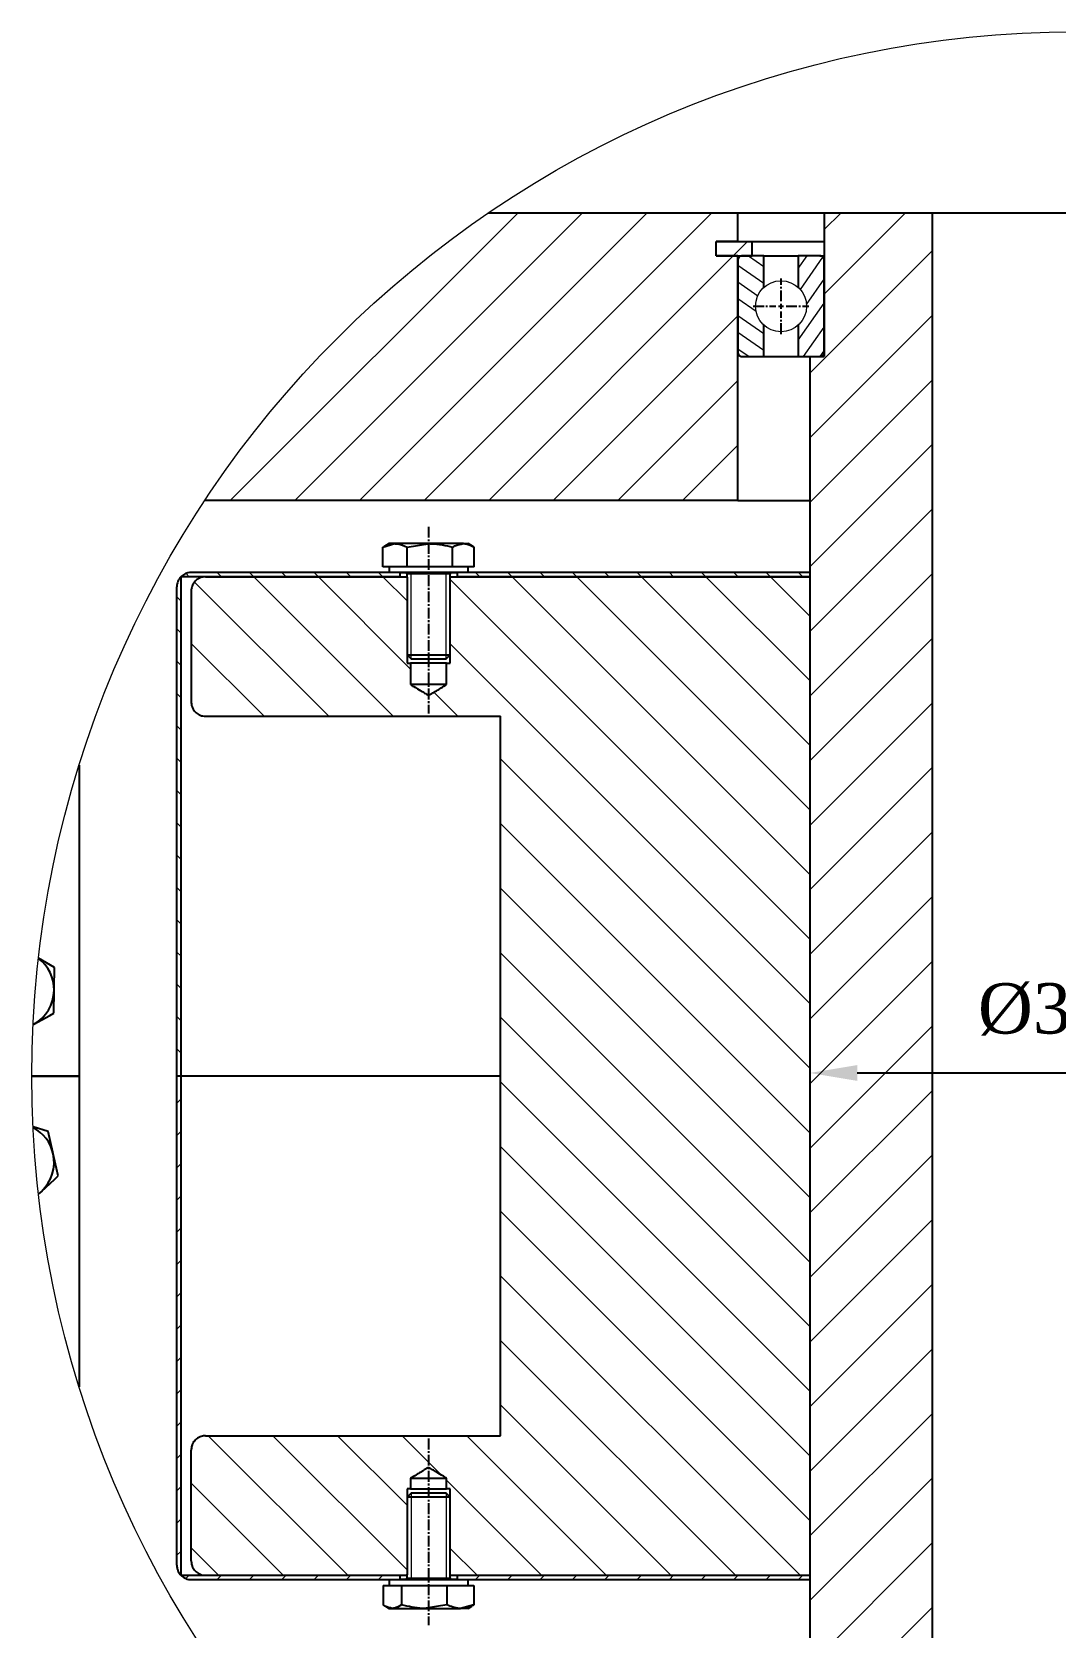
# Model space of a CAD drawing. Header units: millimetres. Extents: x -15 to 1174, y 15 to 856.
# Drawn here: x 532.4 to 603.5, y 163.9 to 274.8 of the extents above; entities that cross this region are included whole.
import ezdxf

# ---------------------------------------------------------------- set-up
doc = ezdxf.new("R2010")
doc.units = ezdxf.units.MM
doc.header["$PDSIZE"] = -1
doc.linetypes.add('CENTER2', pattern=[1.125, 0.75, -0.125, 0.125, -0.125])
doc.layers.get('0').update_dxf_attribs({"lineweight": 25})
doc.layers.add('netmanh', color=7, linetype='Continuous', lineweight=15)
doc.dimstyles.new('ISO-25', dxfattribs={"dimtxt": 2.5, "dimasz": 2.5, "dimexe": 1.25, "dimexo": 0.625, "dimtad": 1, "dimtxsty": 'Standard', "dimcen": 2.5, "dimadec": 0, "dimazin": 0, "dimtfac": 1, "dimtmove": 0, "dimatfit": 3, "dimfxl": 1, "dimarcsym": 0})

# ---------------------------------------------------------------- blocks, each defined once
blk = doc.blocks.new('SW_HATCH_5')
at = {"color": 0, "linetype": 'Continuous', "lineweight": 18}
for p, q in [((-102.4821102619171, 95.08354775607586), (-82.48209953308105, 115.0835435837507)), ((-97.99197316169739, 95.08354775607586), (-77.99196243286133, 115.0835435837507)), ((-93.50183606147766, 95.08354775607586), (-73.5018253326416, 115.0835435837507)), ((-89.01169896125793, 95.08354775607586), (-69.01171803474426, 115.0835435837507)), ((-61.19921803474426, 109.4256620854139), (-55.54133653640747, 115.0835435837507)), ((-61.19921803474426, 113.9157917350531), (-60.03144383430481, 115.0835435837507)), ((-84.5215916633606, 95.08354775607586), (-67.52157211303711, 112.0835449546576)), ((-67.52157211303711, 112.0835449546576), (-66.52158498764038, 113.0835469812155)), ((-62.19920516014099, 103.9355304092169), (-53.69916558265686, 112.4355923384428)), ((-80.03145456314087, 95.08354775607586), (-67.1992301940918, 107.9157721251249)), ((-62.19920516014099, 99.44540821015835), (-53.69916558265686, 107.9454626888037)), ((-75.54131746292114, 95.08354775607586), (-67.1992301940918, 103.4256499260664)), ((-62.19920516014099, 94.95527856051922), (-53.69916558265686, 103.4553330391645)), ((-71.0512101650238, 95.08354775607586), (-67.1992301940918, 98.93552027642727)), ((-62.19920516014099, 90.46514891088009), (-53.69916558265686, 98.96520338952541)), ((-62.19920516014099, 85.97502298653126), (-53.69916558265686, 94.47508119046688)), ((-105.3400337696075, 89.7835474461317), (-105.558454990387, 90.00196121633053)), ((-103.0949950218201, 89.7835474461317), (-103.3949851989746, 90.08354507386684)), ((-100.8499264717102, 89.7835474461317), (-101.1499166488647, 90.08354507386684)), ((-98.60485792160034, 89.7835474461317), (-98.90484809875488, 90.08354507386684)), ((-96.35978937149048, 89.7835474461317), (-96.65977954864502, 90.08354507386684)), ((-94.11472082138062, 89.7835474461317), (-94.41471099853516, 90.08354507386684)), ((-91.86965227127075, 89.7835474461317), (-92.16967225074768, 90.08354507386684)), ((-85.13447642326355, 89.7835474461317), (-85.43446660041809, 90.08354507386684)), ((-82.88940787315369, 89.7835474461317), (-83.18939805030823, 90.08354507386684)), ((-80.64433932304382, 89.7835474461317), (-80.94432950019836, 90.08354507386684)), ((-78.39927077293396, 89.7835474461317), (-78.69929075241089, 90.08354507386684)), ((-76.1542022228241, 89.7835474461317), (-76.45422220230103, 90.08354507386684)), ((-73.90916347503662, 89.7835474461317), (-74.20915365219116, 90.08354507386684)), ((-71.66409492492676, 89.7835474461317), (-71.9640851020813, 90.08354507386684)), ((-69.4190263748169, 89.7835474461317), (-69.71901655197144, 90.08354507386684)), ((-67.17395782470703, 89.7835474461317), (-67.47394800186157, 90.08354507386684)), ((-64.92888927459717, 89.7835474461317), (-65.22887945175171, 90.08354507386684)), ((-62.6838207244873, 89.7835474461317), (-62.98384070396423, 90.08354507386684)), ((-62.19920516014099, 81.48489333689213), (-53.69916558265686, 89.98495154082775)), ((-95.64003348350525, 80.08354716002941), (-104.9658358097076, 89.40932713449001)), ((-91.14992618560791, 80.08354716002941), (-100.8499264717102, 89.7835474461317)), ((-89.94829654693604, 83.37203972041607), (-96.35978937149048, 89.7835474461317)), ((-90.19845724105835, 88.11233751475811), (-91.86965227127075, 89.7835474461317)), ((-62.19920516014099, 64.60322253406048), (-87.2001051902771, 89.60411511361599)), ((-62.19920516014099, 69.09335218369961), (-82.88940787315369, 89.7835474461317)), ((-62.19920516014099, 73.58347810804844), (-78.39927077293396, 89.7835474461317)), ((-62.19920516014099, 78.07360775768757), (-73.90916347503662, 89.7835474461317)), ((-62.19920516014099, 82.5637336820364), (-69.4190263748169, 89.7835474461317)), ((-62.19920516014099, 87.05386333167553), (-64.92888927459717, 89.7835474461317)), ((-105.8992445468903, 88.09769712388515), (-106.1992645263672, 88.39769475162029)), ((-105.8992445468903, 85.85262857377529), (-106.1992645263672, 86.15262992680073)), ((-62.19920516014099, 76.994763687253), (-53.69916558265686, 85.49482189118862)), ((-100.130170583725, 80.08354716002941), (-105.1992475986481, 85.1526279002428)), ((-62.19920516014099, 60.11309288442135), (-87.2001051902771, 85.11398918926716)), ((-105.8992445468903, 83.60756747424603), (-106.1992645263672, 83.90756510198116)), ((-105.8992445468903, 81.36250264942646), (-106.1992645263672, 81.6625002771616)), ((-86.65978908538818, 80.08354716002941), (-88.33211660385132, 81.75588585436344)), ((-62.19920516014099, 72.50463776290417), (-53.69916558265686, 81.00469596683979)), ((-105.8992445468903, 79.1174378246069), (-106.1992645263672, 79.41743917763233)), ((-105.8992445468903, 76.87237299978733), (-106.1992645263672, 77.17237435281277)), ((-62.19920516014099, 55.62296696007252), (-83.69925618171692, 77.12300308048725)), ((-62.19920516014099, 68.01450811326504), (-53.69916558265686, 76.51456631720066)), ((-105.8992445468903, 74.62730817496777), (-106.1992645263672, 74.9273095279932)), ((-105.8992445468903, 72.3822470754385), (-106.1992645263672, 72.68224470317364)), ((-62.19920516014099, 51.13283917307854), (-83.69925618171692, 72.63287343084812)), ((-62.19920516014099, 63.52438218891621), (-53.69916558265686, 72.02443666756153)), ((-105.8992445468903, 70.13718225061893), (-106.1992645263672, 70.43717987835407)), ((-105.8992445468903, 67.89211742579937), (-106.1992645263672, 68.1921187788248)), ((-62.19920516014099, 46.64271138608456), (-83.69925618171692, 68.14274750649929)), ((-62.19920516014099, 59.03425253927708), (-53.69916558265686, 67.5343107432127)), ((-105.8992445468903, 65.6470526009798), (-106.1992645263672, 65.94705395400524)), ((-105.8992445468903, 63.40198777616024), (-106.1992645263672, 63.70198912918568)), ((-62.19920516014099, 42.15258173644543), (-83.69925618171692, 63.65261785686016)), ((-62.19920516014099, 54.5441247522831), (-53.69916558265686, 63.04418109357357)), ((-105.8992445468903, 61.15692667663097), (-106.1992645263672, 61.45692430436611)), ((-105.8992445468903, 58.91186185181141), (-106.1992645263672, 59.21185947954655)), ((-62.19920516014099, 37.66245394945145), (-83.69925618171692, 59.16249193251133)), ((-62.19920516014099, 50.05399696528912), (-53.69916558265686, 58.55405516922474)), ((-105.8992445468903, 56.66679702699184), (-106.1992645263672, 56.96679838001728)), ((-62.19920516014099, 33.17232616245747), (-83.69925618171692, 54.6723622828722)), ((-106.1992645263672, 53.20029519498348), (-105.8992445468903, 53.50029468536377)), ((-62.19920516014099, 45.56386917829514), (-53.69916558265686, 54.06392551958561)), ((-106.1992645263672, 50.95523037016392), (-105.8992445468903, 51.2552298605442)), ((-62.19920516014099, 28.68219814263284), (-83.69925618171692, 50.18223449587822)), ((-106.1992645263672, 48.7101674079895), (-105.8992445468903, 49.01016689836979)), ((-62.19920516014099, 41.07374139130116), (-53.69916558265686, 49.57379773259163)), ((-106.1992645263672, 46.46510258316994), (-105.8992445468903, 46.76510207355022)), ((-62.19920516014099, 24.1920700063929), (-83.69925618171692, 45.69210670888424)), ((-106.1992645263672, 44.22003775835037), (-105.8992445468903, 44.52003911137581)), ((-62.19920516014099, 36.5836126729846), (-53.69916558265686, 45.08366994559765)), ((-106.1992645263672, 41.97497479617596), (-105.8992445468903, 42.27497428655624)), ((-62.88081407546997, 20.38354566320777), (-83.69925618171692, 41.20197892189026)), ((-106.1992645263672, 39.72991090267897), (-105.8992445468903, 40.02991039305925)), ((-62.19920516014099, 32.09348488599062), (-53.69916558265686, 40.59354215860367)), ((-106.1992645263672, 37.4848460778594), (-105.8992445468903, 37.78484649956226)), ((-67.3709511756897, 20.38354566320777), (-83.69925618171692, 36.7118502035737)), ((-106.1992645263672, 35.23978218436241), (-105.8992445468903, 35.53978260606527)), ((-62.19920516014099, 27.60335709899664), (-53.69916558265686, 36.10341437160969)), ((-106.1992645263672, 32.99471829086542), (-105.8992445468903, 33.29471871256828)), ((-71.86105847358704, 20.38354566320777), (-83.69925618171692, 32.22172195091844)), ((-106.1992645263672, 30.74965439736843), (-105.8992445468903, 31.04965435341001)), ((-62.19920516014099, 23.11322907917202), (-53.69916558265686, 31.61328611895442)), ((-94.31171417236328, 20.38354566320777), (-104.0117144584656, 30.08354548364878)), ((-90.19845724105835, 20.76041372492909), (-99.52157735824585, 30.08354548364878)), ((-90.19845724105835, 25.25054158468265), (-95.03144025802612, 30.08354548364878)), ((-87.80020475387573, 27.34243241138756), (-90.54133296012878, 30.08354548364878)), ((-76.35119557380676, 20.38354566320777), (-86.05119585990906, 30.08354548364878)), ((-106.1992645263672, 28.50459050387144), (-105.8992445468903, 28.80459045991302)), ((-98.80185127258301, 20.38354566320777), (-105.1992475986481, 26.78096434101462)), ((-80.84133267402649, 20.38354566320777), (-87.45026588439941, 26.99248946737498)), ((-62.19920516014099, 18.62310105934739), (-53.69916558265686, 27.12315786629915)), ((-106.1992645263672, 26.25952637754381), (-105.8992445468903, 26.55952656641603)), ((-106.1992645263672, 24.01446236763149), (-105.8992445468903, 24.31446249829605)), ((-103.2919585704803, 20.38354566320777), (-105.1992475986481, 22.29083632119)), ((-85.33143997192383, 20.38354566320777), (-87.2001051902771, 22.2521957475692)), ((-62.19920516014099, 14.13297280669212), (-53.69916558265686, 22.63302984647453)), ((-106.1992645263672, 21.76939835771918), (-105.8992445468903, 22.0693985465914)), ((-105.562150478363, 20.16143081709743), (-105.3400337696075, 20.38354566320777)), ((-103.3949851989746, 20.08354570716619), (-103.0949950218201, 20.38354566320777)), ((-101.1499166488647, 20.08354570716619), (-100.8499264717102, 20.38354566320777)), ((-98.90484809875488, 20.08354570716619), (-98.60485792160034, 20.38354566320777)), ((-96.65977954864502, 20.08354570716619), (-96.35978937149048, 20.38354566320777)), ((-94.41474080085754, 20.08354570716619), (-94.11472082138062, 20.38354566320777)), ((-92.16967225074768, 20.08354570716619), (-91.86965227127075, 20.38354566320777)), ((-85.43446660041809, 20.08354570716619), (-85.13447642326355, 20.38354566320777)), ((-83.18939805030823, 20.08354570716619), (-82.88940787315369, 20.38354566320777)), ((-80.94432950019836, 20.08354570716619), (-80.64433932304382, 20.38354566320777)), ((-78.69929075241089, 20.08354570716619), (-78.39927077293396, 20.38354566320777)), ((-76.45422220230103, 20.08354570716619), (-76.1542022228241, 20.38354566320777)), ((-74.20915365219116, 20.08354570716619), (-73.90916347503662, 20.38354566320777)), ((-71.9640851020813, 20.08354570716619), (-71.66409492492676, 20.38354566320777)), ((-69.71901655197144, 20.08354570716619), (-69.4190263748169, 20.38354566320777)), ((-67.47394800186157, 20.08354570716619), (-67.17395782470703, 20.38354566320777)), ((-65.22887945175171, 20.08354570716619), (-64.92888927459717, 20.38354566320777)), ((-62.98384070396423, 20.08354570716619), (-62.6838207244873, 20.38354566320777)), ((-62.19920516014099, 9.642845019698143), (-53.69916558265686, 18.1429018266499))]:
    blk.add_line(p, q, dxfattribs=at)
blk = doc.blocks.new('*U101')
at = {"color": 0, "linetype": 'CENTER2', "transparency": 16777216}
blk.add_line((0, 6.487499989103526), (0, -6.487499989103526), dxfattribs=at)
blk = doc.blocks.new('*U103')
at = {"color": 0, "linetype": 'CENTER2', "transparency": 16777216}
blk.add_line((0, 6.487498417496681), (0, -6.487498417496681), dxfattribs=at)
blk = doc.blocks.new('*U107')
at = {"color": 0, "linetype": 'CENTER2', "transparency": 16777216}
for p, q in [((0, 0.3550007037253106), (0, 1.935042380049216)), ((-1.935042380049216, 0), (-0.3550007037253105, 0)), ((0.3550007037253106, 0), (1.935042371977706, 0)), ((0, -1.935042371977706), (0, -0.3550007037253105))]:
    blk.add_line(p, q, dxfattribs=at)
at = {"color": 0, "linetype": 'Continuous', "transparency": 16777216}
for p, q in [((-0.1775003518626553, 0), (0.1775003518626553, 0)), ((0, -0.1775003518626553), (0, 0.1775003518626553))]:
    blk.add_line(p, q, dxfattribs=at)
blk = doc.blocks.new('*D125')
at = {"color": 0, "lineweight": -2, "transparency": 16777216}
for p, q in [((589.7521538674591, 202.4533576990709), (620.1480053326843, 202.4533576990709)), ((586.4501538674591, 201.7802669101214), (586.4501538674591, 201.4533576990709)), ((623.4500053326843, 201.7802669101214), (623.4500053326843, 201.4533576990709))]:
    blk.add_line(p, q, dxfattribs=at)
at = {"color": 0, "transparency": 16777216}
for points in [[(589.7521538674591, 203.0036910324042), (589.7521538674591, 201.9030243657376), (586.4501538674591, 202.4533576990709)], [(620.1480053326843, 203.0036910324042), (620.1480053326843, 201.9030243657376), (623.4500053326843, 202.4533576990709)]]:
    blk.add_solid(points, dxfattribs=at)
at = {"layer": 'Defpoints', "color": 0, "transparency": 16777216}
for p in [(586.4501538674591, 202.7802669101214), (623.4500053326843, 202.7802669101214), (623.4500053326843, 202.4533576990709)]:
    blk.add_point(p, dxfattribs=at)
at = {"color": 0, "transparency": 16777216, "insert": (604.9500796000717, 206.9444509458866), "char_height": 3.5, "attachment_point": 5}
blk.add_mtext('\\A1;{\\fTimes New Roman|b0|i0|c0|p18;%%C37\\H0.7x;\\SH7/h6;}', dxfattribs=at)

msp = doc.modelspace()

# ---------------------------------------------------------------- hatches: boundary and pattern name
at = {"layer": 'netmanh'}
h = msp.add_hatch(dxfattribs=at)
h.set_pattern_fill('ANSI31', color=256, scale=0.3, angle=100)
h.set_pattern_definition([(145, (-4.250049591064453, 18.71048074099255), (-0.5463315556243713, -0.7802423221852646), [])])
edge = h.paths.add_edge_path()
edge.add_line((583.2501295010803, 257.0487574332213), (583.2501295010803, 259.2408449047065))
edge.add_line((583.2501295010803, 259.2408449047065), (581.7501488129852, 259.2408449047065))
edge.add_spline(control_points=[(581.7501488129852, 259.2408449047065), (581.7436100501276, 259.2407102440405), (581.7034998418136, 259.2398842059226), (581.630259265451, 259.2220010082365), (581.5438923201732, 259.1666329038994), (581.4810880917657, 259.0856673563229), (581.4531804044324, 259.0056113982924), (581.4508632184968, 258.9564332815804), (581.4501288335083, 258.9408472769713)], knot_values=[0, 0, 0, 0, 0.04180831250880983, 0.2564613766332605, 0.471105280984954, 0.6857624026211405, 0.9004087799914742, 1, 1, 1, 1], degree=3, periodic=0)
edge.add_line((581.4501288335083, 258.9408472769713), (581.4501288335083, 252.5408432476974))
edge.add_spline(control_points=[(581.4501288335083, 252.5408432476974), (581.4525428624005, 252.5121934365849), (581.4577941356173, 252.4498710732315), (581.5023760404334, 252.3620700305347), (581.5750283918176, 252.2905151002853), (581.6621051065571, 252.2478798618595), (581.7229582268967, 252.2430180087409), (581.7501488129852, 252.2408456199622)], knot_values=[0, 0, 0, 0, 0.1826330699421145, 0.3972844533107644, 0.6119551890481819, 0.8266125750083948, 0.9999999999999999, 0.9999999999999999, 0.9999999999999999, 0.9999999999999999], degree=3, periodic=0)
edge.add_line((581.7501488129852, 252.2408456199622), (583.2501295010803, 252.2408456199622))
edge.add_line((583.2501295010803, 252.2408456199622), (583.2501295010803, 254.4329405420279))
edge.add_arc((584.4501349131821, 255.7408489876246), 1.775003518626553, 180, 227.463632385779, ccw=False)
edge.add_arc((584.4501349131821, 255.7408489876246), 1.775003518626553, 132.536367614221, 180, ccw=False)
h = msp.add_hatch(dxfattribs=at)
h.set_pattern_fill('ANSI31', color=256, scale=0.3, angle=10)
h.set_pattern_definition([(55, (-4.250049591064453, 18.71048074099255), (-0.7802423221852646, 0.5463315556243713), [])])
edge = h.paths.add_edge_path()
edge.add_spline(control_points=[(622.4500182072876, 252.5408432476974), (622.4524322150559, 252.5121933814121), (622.4576834423217, 252.4498708980407), (622.5022657382669, 252.3620708769211), (622.5749157927382, 252.2905126957668), (622.6619878007467, 252.2478958304291), (622.7228282547886, 252.2430226747661), (622.7500083844421, 252.2408456199622)], knot_values=[0, 0, 0, 0, 0.1826454060330795, 0.3973112881942639, 0.6119965240313864, 0.826661635767418, 1, 1, 1, 1], degree=3, periodic=0)
edge.add_line((622.7500083844421, 252.2408456199622), (623.4500053326843, 252.2408456199622))
edge.add_line((623.4500053326843, 252.2408456199622), (624.2500188748596, 252.2408456199622))
edge.add_line((624.2500188748596, 252.2408456199622), (624.2500188748596, 254.4329405420279))
edge.add_arc((625.4500540892838, 255.7420044383526), 1.775875220987879, 180, 227.4881265036795, ccw=False)
edge.add_arc((625.4500540892838, 255.7420044383526), 1.775875220987879, 132.5118734963205, 180, ccw=False)
edge.add_line((624.2500188748596, 257.0510683346773), (624.2500188748596, 259.2408449047065))
edge.add_line((624.2500188748596, 259.2408449047065), (622.7500083844421, 259.2408449047065))
edge.add_spline(control_points=[(622.7500083844421, 259.2408449047065), (622.7434795625072, 259.2407099967999), (622.7033793681298, 259.2398813889233), (622.630148631093, 259.2220011738601), (622.5437816961363, 259.1666328594541), (622.4809774649481, 259.0856673684711), (622.4530697782724, 259.0056113970554), (622.4507525922907, 258.9564332812827), (622.4500182072876, 258.9408472769713)], knot_values=[0, 0, 0, 0, 0.04174749159594748, 0.2564141807554294, 0.4710717095607406, 0.6857424564895077, 0.900402458470433, 1, 1, 1, 1], degree=3, periodic=0)
edge.add_line((622.4500182072876, 258.9408472769713), (622.4500182072876, 252.5408432476974))
edge = h.paths.add_edge_path()
edge.add_arc((584.4501349131821, 255.7408489876246), 1.775003518626553, -47.46363238577902, 0, ccw=False)
edge.add_line((585.6501403252838, 254.4329405420279), (585.6501403252838, 252.2408456199622))
edge.add_line((585.6501403252838, 252.2408456199622), (587.1501508157013, 252.2408456199622))
edge.add_spline(control_points=[(587.1501508157013, 252.2408456199622), (587.1566796376364, 252.2409805278688), (587.1967798320135, 252.2418091357454), (587.2700105690502, 252.2596893508087), (587.3563775040072, 252.3150576652146), (587.4191817351953, 252.3960231561975), (587.447089421871, 252.4760791276133), (587.4494066078528, 252.525257243386), (587.4501409928558, 252.5408432476974)], knot_values=[0, 0, 0, 0, 0.04174749159594748, 0.2564141807554294, 0.4710717095607406, 0.6857424564895077, 0.900402458470433, 1, 1, 1, 1], degree=3, periodic=0)
edge.add_line((587.4501409928558, 252.5408432476974), (587.4501409928558, 258.9408472769713))
edge.add_spline(control_points=[(587.4501409928558, 258.9408472769713), (587.4477421447559, 258.9695014347437), (587.4425238176303, 259.0318341721792), (587.3978809554459, 259.1196021481096), (587.3252740172899, 259.1911860893516), (587.2381927074942, 259.2338092087126), (587.177340841375, 259.2386720668584), (587.1501508157013, 259.2408449047065)], knot_values=[0, 0, 0, 0, 0.1826442699586905, 0.3973146729297246, 0.611945520016076, 0.8266082546605081, 1, 1, 1, 1], degree=3, periodic=0)
edge.add_line((587.1501508157011, 259.2408449047065), (585.6501403252838, 259.2408449047065))
edge.add_line((585.6501403252838, 259.2408449047065), (585.6501403252838, 257.0487574332213))
edge.add_arc((584.4501349131821, 255.7408489876246), 1.775003518626553, 0, 47.46363238577902, ccw=False)

# ---------------------------------------------------------------- linework, layer by layer
at = {"color": 7, "linetype": 'Continuous', "lineweight": 25}
for p, q in [((564.1237738530396, 262.2408435337996), (581.4501288335083, 262.2408435337996)), ((581.4501288335083, 260.2408469312644), (581.4501288335083, 262.2408435337996)), ((581.4501288335083, 262.2408435337996), (587.4501409928558, 262.2408435337996)), ((587.4501409928558, 262.2408435337996), (587.4501409928558, 252.2408456199622)), ((587.4501409928558, 262.2408435337996), (594.9501934449432, 262.2408435337996)), ((594.9501934449432, 262.2408435337996), (594.9501934449432, 137.2408472590899)), ((594.9501934449432, 262.2408435337996), (614.9499657552002, 262.2408435337996)), ((579.9501183430908, 259.2408449047065), (579.9501183430908, 260.2408469312644)), ((579.9501183430908, 260.2408469312644), (582.4501457612274, 260.2408469312644)), ((581.4501288335083, 260.2408469312644), (579.9501183430908, 260.2408469312644)), ((582.4501457612274, 259.2408449047065), (582.4501457612274, 260.2408469312644)), ((582.4501457612274, 260.2408469312644), (587.4501409928558, 260.2408469312644)), ((579.9501183430908, 259.2408449047065), (582.4501457612274, 259.2408449047065)), ((581.4501288335083, 259.2408449047065), (579.9501183430908, 259.2408449047065)), ((581.4501288335083, 242.2408477061248), (581.4501288335083, 259.2408449047065)), ((581.4501288335083, 258.9408472769713), (581.4501288335083, 252.5408432476974)), ((583.2501295010803, 259.2408449047065), (581.7501488129852, 259.2408449047065)), ((583.2501295010803, 257.0487574332213), (583.2501295010803, 259.2408449047065)), ((583.2501295010803, 259.2408449047065), (585.6501403252838, 259.2408449047065)), ((585.6501403252838, 259.2408449047065), (585.6501403252838, 257.0487574332213)), ((587.1501508157013, 259.2408449047065), (585.6501403252838, 259.2408449047065)), ((587.1501508157013, 259.2408449047065), (587.4501409928558, 259.2408449047065)), ((587.4501409928558, 252.5408432476974), (587.4501409928558, 258.9408472769713)), ((583.2501295010803, 252.2408456199622), (583.2501295010803, 254.4329405420279)), ((585.6501403252838, 254.4329405420279), (585.6501403252838, 252.2408456199622)), ((581.7501488129852, 252.2408456199622), (583.2501295010803, 252.2408456199622)), ((583.2501295010803, 252.2408456199622), (585.6501403252838, 252.2408456199622)), ((585.6501403252838, 252.2408456199622), (587.1501508157013, 252.2408456199622)), ((586.4501538674591, 252.2408456199622), (586.4501538674591, 152.2408459924912)), ((586.4501538674591, 252.2408456199622), (587.4501409928558, 252.2408456199622)), ((581.4501288335083, 242.2408477061248), (544.3960967461823, 242.2408477061248)), ((581.4501288335083, 242.2408477061248), (586.4501538674591, 242.2408477061248)), ((556.7762496869324, 238.9952257864928), (557.6133671204803, 239.2408490770316)), ((556.7762496869324, 237.6408443444228), (556.7762496869324, 238.9952257864928)), ((557.2000685136078, 239.2408490770316), (556.8302812974213, 239.0273377888656)), ((557.6133671204803, 239.2408490770316), (557.2000685136078, 239.2408490770316)), ((560.0373986165283, 239.2408490770316), (557.6133671204803, 239.2408490770316)), ((558.4504845540283, 238.9952257864928), (560.0373986165283, 239.2408490770316)), ((558.4504845540283, 237.6408443444228), (558.4504845540283, 238.9952257864928)), ((562.3741093079803, 239.2408490770316), (560.0373986165283, 239.2408490770316)), ((561.6243126790283, 237.6408443444228), (561.6243126790283, 238.9952257864928)), ((562.3741093079803, 239.2408490770316), (562.700087110257, 239.2408490770316)), ((563.0698743264435, 239.0273377888656), (562.700087110257, 239.2408490770316)), ((563.1239059369324, 237.6408443444228), (563.1239059369324, 238.9952257864928)), ((557.6133671204803, 237.6408443444228), (556.7762496869324, 237.6408443444228)), ((557.2000685136078, 237.6408443444228), (557.2000685136078, 237.2408450239158)), ((558.4504845540283, 237.6408443444228), (557.6133671204803, 237.6408443444228)), ((560.0373986165283, 237.6408443444228), (558.4504845540283, 237.6408443444228)), ((561.6243126790283, 237.6408443444228), (560.0373986165283, 237.6408443444228)), ((562.3741093079803, 237.6408443444228), (561.6243126790283, 237.6408443444228)), ((563.1239059369324, 237.6408443444228), (562.3741093079803, 237.6408443444228)), ((562.700087110257, 237.2408450239158), (562.700087110257, 237.6408443444228)), ((542.4500945012329, 202.2408448749042), (542.4500945012329, 236.2408429973578)), ((557.9506996075867, 236.9408473961806), (542.7501144807098, 236.9408473961806)), ((542.7501144807098, 202.2408448749042), (542.7501144807098, 236.9408473961806)), ((557.200545350766, 237.2408450239158), (543.450111428952, 237.2408450239158)), ((544.4500985543488, 236.9408473961806), (558.4258976380585, 236.9408473961806)), ((562.700087110257, 237.2408450239158), (557.2000685136078, 237.2408450239158)), ((558.4162118832825, 237.2158483260131), (557.9506996075867, 237.2158483260131)), ((557.9506996075867, 237.2158483260131), (557.9506996075867, 236.9408473961806)), ((558.4258976380585, 236.9408473961806), (558.4509017865417, 236.9158432476974)), ((558.4500673215149, 236.9408473961806), (558.4258976380585, 236.9408473961806)), ((558.4500673215149, 237.1408433311439), (558.4500673215149, 236.9158432476974)), ((561.4500883023499, 237.1408433311439), (558.4500673215149, 237.1408433311439)), ((558.4509017865417, 236.9158432476974), (558.4509017865417, 230.940846412704)), ((561.449253837323, 236.9158432476974), (561.4742579858063, 236.9408473961806)), ((561.449253837323, 230.940846412704), (561.449253837323, 236.9158432476974)), ((561.4500883023499, 236.9158432476974), (561.4500883023499, 237.1408433311439)), ((561.4742579858063, 236.9408473961806), (561.4500883023499, 236.9408473961806)), ((561.4742579858063, 236.9408473961806), (586.4501538674591, 236.9408473961806)), ((561.9494560162781, 237.2158483260131), (561.4839437405823, 237.2158483260131)), ((561.9494560162781, 236.9408473961806), (561.9494560162781, 237.2158483260131)), ((586.4501538674591, 236.9408473961806), (561.9494560162781, 236.9408473961806)), ((586.4501538674591, 237.2408450239158), (562.6996400754211, 237.2408450239158)), ((586.4501538674591, 237.2408450239158), (586.4501538674591, 236.9408473961806)), ((586.4501538674591, 236.9408473961806), (586.4501538674591, 167.5408456132567)), ((543.450111428952, 235.9408453696227), (543.450111428952, 228.240845411346)), ((558.4500673215149, 231.5213472240424), (561.2722876469849, 231.5213472240424)), ((558.4509017865417, 231.5205202095962), (558.7305667798279, 231.2408440404391)), ((558.4509017865417, 230.940846412704), (558.7010624806641, 230.940846412704)), ((558.7010624806641, 230.940846412704), (558.7010624806641, 229.4408470981574)), ((561.1990931432007, 230.940846412704), (558.7010624806641, 230.940846412704)), ((558.7305667798279, 231.2408440404391), (561.0250177781342, 231.2408440404391)), ((561.0250177781342, 231.2408440404391), (561.1695888440369, 231.2408440404391)), ((561.1695888440369, 231.2408440404391), (561.449253837323, 231.5205202095962)), ((561.1990931432007, 229.4408470981574), (561.1990931432007, 230.940846412704)), ((561.1990931432007, 230.940846412704), (561.449253837323, 230.940846412704)), ((561.2722876469849, 231.5213472240424), (561.4500883023499, 231.5213472240424)), ((561.1990931432007, 229.4408470981574), (558.7010624806641, 229.4408470981574)), ((544.4500985543488, 227.2408471100783), (564.9501028458832, 227.2408471100783)), ((564.9501028458832, 177.2408454336977), (564.9501028458832, 227.2408471100783)), ((535.6680396001099, 223.8460608416057), (535.6680396001099, 202.2365607910609)), ((533.9412930409668, 209.7833321087813), (532.8420939843414, 210.4398772709823)), ((533.8942053715942, 206.6082522862411), (533.9177492062805, 208.1957921975112)), ((532.4653330247162, 205.8112972074008), (532.5075927178619, 205.8348671191192)), ((532.5075927178619, 205.8348671191192), (532.4655118386505, 205.8148846619582)), ((535.6680396001099, 202.2368699901557), (532.3774459759949, 202.2368699901557)), ((532.3774459759949, 202.2365607910609), (535.6680396001099, 202.2365607910609)), ((535.6680396001099, 202.2368699901557), (535.6680396001099, 180.6356298395252)), ((542.7501144807098, 202.2408448749042), (542.4500945012329, 202.2408448749042)), ((542.4500945012329, 168.2408453554666), (542.4500945012329, 202.2408448749042)), ((564.9501028458832, 202.2408448749042), (542.7501144807098, 202.2408448749042)), ((542.7501144807098, 167.5408456132567), (542.7501144807098, 202.2408448749042)), ((533.501380960202, 198.3906698071218), (532.4632170598267, 198.7138536416745)), ((534.199977199292, 195.2930369072413), (533.8506939809082, 196.841852425859)), ((533.0333056847809, 194.2161374383426), (532.8400376240967, 194.0598689609027)), ((532.8423026005981, 194.0398529761291), (533.0333056847809, 194.2161374383426)), ((544.4500985543488, 177.2408454336977), (564.9501028458832, 177.2408454336977)), ((543.450111428952, 168.5408455443388), (543.450111428952, 176.2408452697849)), ((558.7010624806641, 174.289769877941), (558.7010624806641, 173.5408455489954)), ((558.7010624806641, 174.289769877941), (561.1990931432007, 174.289769877941)), ((561.1990931432007, 173.5408455489954), (561.1990931432007, 174.289769877941)), ((558.7010624806641, 173.5408455489954), (558.4509017865417, 173.5408455489954)), ((558.4509017865417, 173.5408455489954), (558.4509017865417, 167.5658455707884)), ((558.7305667798279, 173.2408455929539), (558.4509017865417, 172.9611726834258)), ((558.7010624806641, 173.5408455489954), (561.1990931432007, 173.5408455489954)), ((561.1695888440369, 173.2408455929539), (558.7305667798279, 173.2408455929539)), ((561.449253837323, 172.9611726834258), (561.1695888440369, 173.2408455929539)), ((561.449253837323, 173.5408455489954), (561.1990931432007, 173.5408455489954)), ((561.449253837323, 167.5658455707884), (561.449253837323, 173.5408455489954)), ((542.7501144807098, 167.5408456132567), (557.9506996075867, 167.5408456132567)), ((544.4500985543488, 167.5408456132567), (558.4258976380585, 167.5408456132567)), ((557.9506996075867, 167.5408456132567), (557.9506996075867, 167.2658456147468)), ((558.4509017865417, 167.5658455707884), (558.4258976380585, 167.5408456132567)), ((558.4258976380585, 167.5408456132567), (558.4500673215149, 167.5408456132567)), ((558.4500673215149, 167.5658455707884), (558.4500673215149, 167.3408454873419)), ((561.4742579858063, 167.5408456132567), (561.449253837323, 167.5658455707884)), ((561.4500883023499, 167.3408454873419), (561.4500883023499, 167.5658455707884)), ((561.4500883023499, 167.5408456132567), (561.4742579858063, 167.5408456132567)), ((561.4742579858063, 167.5408456132567), (586.4501538674591, 167.5408456132567)), ((561.9494560162781, 167.5408456132567), (586.4501538674591, 167.5408456132567)), ((561.9494560162781, 167.2658456147468), (561.9494560162781, 167.5408456132567)), ((586.4501538674591, 167.5408456132567), (586.4501538674591, 167.2408456572151)), ((543.450111428952, 167.2408456572151), (557.200545350766, 167.2408456572151)), ((556.7943396966217, 166.8408454053855), (556.7943396966217, 165.4864658259606)), ((556.7943396966217, 166.8408454053855), (557.4303808610199, 166.8408454053855)), ((557.2000685136078, 167.2408456572151), (557.2000685136078, 166.8408454053855)), ((557.2000685136078, 167.2408456572151), (557.4303808610199, 167.2408456572151)), ((557.4303808610199, 167.2408456572151), (562.700087110257, 167.2408456572151)), ((557.4303808610199, 166.8408454053855), (558.0664220254181, 166.8408454053855)), ((557.9506996075867, 167.2658456147468), (558.4162118832825, 167.2658456147468)), ((558.0664220254181, 166.8408454053855), (558.0664220254181, 165.4864658259606)), ((558.0664220254181, 166.8408454053855), (559.6442761819122, 166.8408454053855)), ((558.4500673215149, 167.3408454873419), (558.5757139127014, 167.3408454873419)), ((558.5757139127014, 167.3408454873419), (561.4500883023499, 167.3408454873419)), ((559.6442761819122, 166.8408454053855), (561.2221601407288, 166.8408454053855)), ((561.2221601407288, 166.8408454053855), (561.2221601407288, 165.4864658259606)), ((561.2221601407288, 166.8408454053855), (562.1639731328247, 166.8408454053855)), ((561.4839437405823, 167.2658456147468), (561.9494560162781, 167.2658456147468)), ((562.1639731328247, 166.8408454053855), (563.105815927243, 166.8408454053855)), ((562.6996400754211, 167.2408456572151), (586.4501538674591, 167.2408456572151)), ((562.700087110257, 166.8408454053855), (562.700087110257, 167.2408456572151)), ((563.105815927243, 166.8408454053855), (563.105815927243, 165.4864658259606)), ((556.94871572659, 165.3859635473049), (557.2000685136078, 165.2408453293896)), ((557.4303808610199, 165.2408457950509), (559.6442761819122, 165.2408457950509)), ((561.2221601407288, 165.4864658259606), (559.6442761819122, 165.2408457950509)), ((559.6442761819122, 165.2408457950509), (562.1639731328247, 165.2408457950509)), ((563.105815927243, 165.4864658259606), (562.1639731328247, 165.2408457950509)), ((562.700087110257, 165.2408457950509), (562.1639731328247, 165.2408457950509)), ((562.700087110257, 165.2408457950509), (562.9514398972748, 165.3859635473049)), ((562.9341843526123, 165.4052596197283), (563.105815927243, 165.4864658259606))]:
    msp.add_line(p, q, dxfattribs=at)
at = {"color": 7, "linetype": 'Continuous', "lineweight": 25, "flags": 128}
for points in [[(533.9177492062805, 208.1957921975112), (533.9194181363342, 208.3085604601359), (533.9412930409668, 209.7833321087813)], [(532.5075927178619, 205.8348671191192), (533.6155238549469, 206.452818273828), (533.8942053715942, 206.6082522862411)], [(533.8506939809082, 196.841852425859), (533.8258686463593, 196.9518695615983), (533.501380960202, 198.3906698071218)], [(533.0333056847809, 194.2161374383426), (533.9654925267456, 195.0765994035459), (534.199977199292, 195.2930369072413)], [(561.4500883023499, 172.9603456107719), (561.3468232552765, 172.9603456107719), (561.0311868588684, 172.9603456107719), (560.5509820382355, 172.9603456107719), (559.9792840878723, 172.9603455525643), (559.4031455914734, 172.9603455525643), (558.9102747838257, 172.9603455525643), (558.5757139127014, 172.9603455525643), (558.4503653447388, 172.9603455525643), (558.4500673215149, 172.9603455525643)], [(557.2000685136078, 165.2408453293896), (557.2006049554108, 165.2408453293896), (557.2311225335358, 165.2408453293896), (557.3081317345856, 165.2408453293896), (557.4303808610199, 165.2408457950509)]]:
    msp.add_lwpolyline(points, dxfattribs=at)
at = {"color": 7, "linetype": 'Continuous', "lineweight": 18}
msp.add_circle((604.9501123166892, 202.237165056459), 72.57258311643463, dxfattribs=at)
at = {"color": 7, "linetype": 'Continuous', "lineweight": 25}
for centre, radius, start, end in [((558.3501091875908, 237.1408868846111), 0.09995814341268149, 359.9750352512448, 90.01642652072506), ((561.5500973053782, 237.1408360230869), 0.1000090032954044, 90.01272505932613, 179.995813168768), ((531.1809538466806, 208.2398187129508), 2.737149461463395, 359.0783688134013, 52.70272840340841), ((531.168063634049, 208.2365527781282), 2.749987667439731, 299.1503912820221, 359.1507253691595), ((531.2051507510909, 196.2563248608143), 2.709564819350133, 12.47986646505222, 62.26566342537114), ((531.1680123016324, 196.236890039677), 2.750047359777123, 312.7091341339699, 12.70800712092896), ((558.350107599757, 167.3408053833526), 0.09995972980287371, 269.9844838682157, 0.02298715084392283), ((561.5500988961691, 167.3408562487808), 0.1000105943981879, 180.0061651971766, 269.9863637836522)]:
    msp.add_arc(centre, radius, start, end, dxfattribs=at)
for points, knots in [([(581.7501488129852, 259.2408449047065), (581.7436100501276, 259.2407102440405), (581.7034998418136, 259.2398842059226), (581.630259265451, 259.2220010082365), (581.5438923201732, 259.1666329038994), (581.4810880917657, 259.0856673563229), (581.4531804044324, 259.0056113982924), (581.4508632184968, 258.9564332815804), (581.4501288335083, 258.9408472769713)], [0, 0, 0, 0, 0.04180831250880983, 0.2564613766332605, 0.471105280984954, 0.6857624026211405, 0.9004087799914742, 1, 1, 1, 1]), ([(587.4501409928558, 258.9408472769713), (587.4477421447559, 258.9695014347437), (587.4425238176303, 259.0318341721792), (587.3978809554459, 259.1196021481096), (587.3252740172899, 259.1911860893516), (587.2381927074942, 259.2338092087126), (587.177340841375, 259.2386720668584), (587.1501508157013, 259.2408449047065)], [0, 0, 0, 0, 0.1826442699586905, 0.3973146729297246, 0.611945520016076, 0.8266082546605081, 1, 1, 1, 1]), ([(581.4501288335083, 252.5408432476974), (581.4525428624005, 252.5121934365849), (581.4577941356173, 252.4498710732315), (581.5023760404334, 252.3620700305347), (581.5750283918176, 252.2905151002853), (581.6621051065571, 252.2478798618595), (581.7229582268967, 252.2430180087409), (581.7501488129852, 252.2408456199622)], [0, 0, 0, 0, 0.1826330699421145, 0.3972844533107644, 0.6119551890481819, 0.8266125750083948, 0.9999999999999999, 0.9999999999999999, 0.9999999999999999, 0.9999999999999999]), ([(587.1501508157013, 252.2408456199622), (587.1566796376364, 252.2409805278688), (587.1967798320135, 252.2418091357454), (587.2700105690502, 252.2596893508087), (587.3563775040072, 252.3150576652146), (587.4191817351953, 252.3960231561975), (587.447089421871, 252.4760791276133), (587.4494066078528, 252.525257243386), (587.4501409928558, 252.5408432476974)], [0, 0, 0, 0, 0.04174749159594748, 0.2564141807554294, 0.4710717095607406, 0.6857424564895077, 0.900402458470433, 1, 1, 1, 1]), ([(557.6133671204803, 239.2408490770316), (557.6332264383955, 239.240589027724), (557.9251386502289, 239.23676656167), (558.19706129791, 239.1117433976287), (558.4504845540283, 238.9952257864928)], [0, 0, 0, 0, 0.06803181610808609, 1, 1, 1, 1]), ([(560.0373986165283, 239.2408490770316), (560.0749969889675, 239.2406018970773), (560.6108854851002, 239.237078848462), (561.1360210511258, 239.1117559388803), (561.6243126790283, 238.9952257864928)], [0, 0, 0, 0, 0.0701608127633032, 0.9999999999999999, 0.9999999999999999, 0.9999999999999999, 0.9999999999999999]), ([(561.6243126790283, 238.9952257864928), (561.6739564596751, 239.0249539635907), (561.9016576824304, 239.1613082498135), (562.1667852623098, 239.2059444958999), (562.3741093079803, 239.2408490770316)], [0, 0, 0, 0, 0.2180215812896349, 0.9999999999999999, 0.9999999999999999, 0.9999999999999999, 0.9999999999999999]), ([(562.3741093079803, 239.2408490770316), (562.432099748027, 239.2380257482097), (562.6982579050052, 239.2250675434577), (562.9371014974183, 239.0960965937472), (563.1239059369324, 238.9952257864928)], [0, 0, 0, 0, 0.2178796273052795, 1, 1, 1, 1]), ([(543.450111428952, 237.2408450239158), (543.373118741192, 237.2355636230265), (543.1839967277823, 237.2225905836526), (542.9014723493552, 237.098713344616), (542.6794379781526, 236.8981890610805), (542.5230370867286, 236.6475423347306), (542.4569138869635, 236.4307463509007), (542.4514948020036, 236.2798379776693), (542.4500945012329, 236.2408429973578)], [0, 0, 0, 0, 0.1473243245518386, 0.3618820656100709, 0.5764150828767173, 0.7106981694388267, 0.9252439149314918, 0.9999999999999999, 0.9999999999999999, 0.9999999999999999, 0.9999999999999999]), ([(544.4500985543488, 236.9408473961806), (544.364591710713, 236.9344056778098), (544.166923098595, 236.9195141735058), (543.9183422659936, 236.8020341521759), (543.6919892838736, 236.6126628687305), (543.5237343415939, 236.3646789118789), (543.4550157992679, 236.1137208014011), (543.4509761746555, 235.9713270170564), (543.450111428952, 235.9408453696227)], [0, 0, 0, 0, 0.1635665130619902, 0.3781213789576799, 0.5124226049812594, 0.7269912721541743, 0.9415581527887907, 1, 1, 1, 1]), ([(558.7010624806641, 229.4408470981574), (558.7738682878114, 229.3971438654385), (559.0128928677684, 229.2536642825221), (559.3380015168864, 229.0585711806497), (559.6352997821012, 228.8810216294659), (559.7904361640115, 228.7895870054605), (559.8733235865178, 228.7437939018612), (559.922196991485, 228.7217764530623), (559.9628122051784, 228.7177508112404), (560.04674022899, 228.7489224121986), (560.325669911609, 228.923086729756), (560.7277375727526, 229.1566497377018), (561.0712934828825, 229.3637920501073), (561.1990931432007, 229.4408470981574)], [0, 0, 0, 0, 0.0881705286791025, 0.289467618145364, 0.3936511719390814, 0.4477891811524754, 0.4763423758037958, 0.4920996506474001, 0.5030776972976775, 0.5176723896555567, 0.5834035305999067, 0.8450299188306007, 1, 1, 1, 1]), ([(543.450111428952, 228.240845411346), (543.4519839622327, 228.195013566364), (543.4567207020456, 228.0790778299765), (543.5138392983197, 227.8564651092238), (543.6609318366988, 227.59535199223), (543.9191133306961, 227.3720298367168), (544.1976702230737, 227.2566801289338), (544.3799182791072, 227.2452490154254), (544.4500985543488, 227.2408471100783)], [0, 0, 0, 0, 0.08778643590660812, 0.2220636130981885, 0.4365975707329567, 0.6511359233447255, 0.8656590503382401, 1, 1, 1, 1]), ([(544.4500985543488, 177.2408454336977), (544.4310426911904, 177.2405016727176), (544.3000998235817, 177.2381395100524), (544.0996135756419, 177.1907665085056), (543.8400250374817, 177.0494042199175), (543.626760805813, 176.8398709190068), (543.4762436140915, 176.5470601657999), (543.4583860904847, 176.3378071046736), (543.450111428952, 176.2408452697849)], [0, 0, 0, 0, 0.0365493169872009, 0.2511495981934892, 0.3854706134956148, 0.6000834328634154, 0.8146901940491427, 1, 1, 1, 1]), ([(561.1990931432007, 174.289769877941), (561.1262869635591, 174.3334722510931), (560.8872683681578, 174.4769446856854), (560.5621817622144, 174.672057112735), (560.2648805101014, 174.8495847841002), (560.1097470909743, 174.9410425139341), (560.0268394783645, 174.9868186346932), (559.9779583509757, 175.0088372023191), (559.9373431476944, 175.0128676482147), (559.8534170203139, 174.9816863134785), (559.5744822601765, 174.8075409986554), (559.1724195256401, 174.5739623948116), (558.8288623878359, 174.3668235205291), (558.7010624806641, 174.289769877941)], [0, 0, 0, 0, 0.08817041897831225, 0.2894585295359032, 0.393641811992991, 0.4477803572859159, 0.476342656518186, 0.4920997016881959, 0.5030778072656894, 0.5176727488409073, 0.5834036688982973, 0.8450302247154656, 0.9999999999999999, 0.9999999999999999, 0.9999999999999999, 0.9999999999999999]), ([(543.450111428952, 168.5408455443388), (543.4555616938954, 168.4615114029801), (543.4658371788523, 168.311941283987), (543.5573090126373, 168.0644734613911), (543.7295331657749, 167.8195868235601), (544.008945829707, 167.6227912507632), (544.2647452019869, 167.5471436430842), (544.4133864424481, 167.5420930359379), (544.4500985543488, 167.5408456132567)], [0, 0, 0, 0, 0.1516790883813125, 0.285963381079516, 0.5005109713268543, 0.7150604775398641, 0.9296242980681296, 0.9999999999999999, 0.9999999999999999, 0.9999999999999999, 0.9999999999999999]), ([(542.4500945012329, 168.2408453554666), (542.4558161852917, 168.1595249285323), (542.466480522495, 168.0079561866329), (542.5601878376007, 167.7591769214186), (542.7338237042342, 167.5153110021586), (543.0144209091743, 167.3201634963615), (543.2687184401241, 167.2466901565489), (543.4153761238822, 167.2419648320446), (543.450111428952, 167.2408456572151)], [0, 0, 0, 0, 0.155455202655057, 0.2897445374601368, 0.5042891579086265, 0.7188483062652805, 0.9334103089417759, 1, 1, 1, 1]), ([(557.4303808610199, 165.2408457950509), (557.2526983219658, 165.2771195629142), (557.0238698186254, 165.3238347441293), (556.8362704466724, 165.4567562471776), (556.7943396966217, 165.4864658259606)], [0, 0, 0, 0, 0.7764877909015947, 1, 1, 1, 1]), ([(558.0664220254181, 165.4864658259606), (557.9097338861978, 165.3856307446949), (557.7104764145599, 165.2574005962905), (557.4796867300442, 165.243759975056), (557.4303808610199, 165.2408457950509)], [0, 0, 0, 0, 0.7863601697462462, 0.9999999999999999, 0.9999999999999999, 0.9999999999999999, 0.9999999999999999]), ([(559.6442761819122, 165.2408457950509), (559.6068962679161, 165.2410908307824), (559.0739881606379, 165.2445841916271), (558.5518944132806, 165.3699207670356), (558.0664220254181, 165.4864658259606)], [0, 0, 0, 0, 0.07014326388685668, 1, 1, 1, 1]), ([(562.1639731328247, 165.2408457950509), (562.1416430212632, 165.2411001142969), (561.8162022897552, 165.2448065821858), (561.5086291518113, 165.3699288349465), (561.2221601407288, 165.4864658259606)], [0, 0, 0, 0, 0.06861498699972286, 1, 1, 1, 1])]:
    msp.add_open_spline(points, degree=3, knots=knots, dxfattribs=at)
at = {"layer": 'netmanh'}
for p, q in [((558.7305667798279, 231.2408440404391), (558.7305667798279, 237.1408433311439)), ((561.1695888440369, 231.2408440404391), (561.1695888440369, 237.1408433311439)), ((558.7305667798279, 173.2408455929539), (558.7305667798279, 167.3408454873419)), ((561.1695888440369, 173.2408455929539), (561.1695888440369, 167.3408454873419))]:
    msp.add_line(p, q, dxfattribs=at)
msp.add_circle((584.4501349131821, 255.7408489876246), 1.775003518626553, dxfattribs=at)

# ---------------------------------------------------------------- block references
at = {"color": 7, "linetype": 'Continuous', "lineweight": 18}
msp.add_blockref('SW_HATCH_5', (648.6493590276001, 147.1572999500489), dxfattribs=at)
at = {"linetype": 'CENTER2'}
for name, p in [('*U107', (584.4501349131821, 255.7408489876246)), ('*U103', (559.9500778119324, 233.9283448302007)), ('*U101', (559.9500778119324, 170.5533455598919))]:
    msp.add_blockref(name, p, dxfattribs=at)

# ---------------------------------------------------------------- dimensions: what is measured, and where the dimension line sits
dim = msp.add_linear_dim(base=(623.4500053326843, 202.4533576990709), p1=(586.4501538674591, 202.7802669101214), p2=(623.4500053326843, 202.7802669101214), text='{\\fTimes New Roman|b0|i0|c0|p18;%%C37\\H0.7x;\\SH7/h6;}', dimstyle='ISO-25', override={"dimtxt": 3.5, "dimasz": 3.302, "dimexe": 1, "dimexo": 1, "dimgap": 1.524, "dimtih": 1, "dimtoh": 1, "dimlfac": 3, "dimzin": 1, "dimadec": 2, "dimtolj": 1, "dimtzin": 1})
dim.commit()
dim.dimension.update_dxf_attribs({"geometry": '*D125', "text_midpoint": (604.9500796000717, 206.9444509458866)})

doc.saveas('drawing.dxf')
